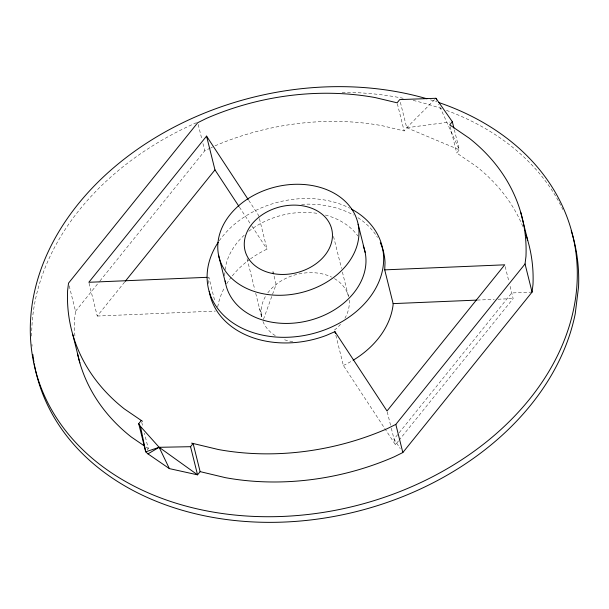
<?xml version="1.0" encoding="UTF-8"?>
<svg xmlns="http://www.w3.org/2000/svg" width="609" height="609" viewBox="0 0 609 609"><rect width="100%" height="100%" fill="white"/><g stroke="black" fill="none" stroke-linecap="round" stroke-linejoin="round"><path stroke-width="0.46" stroke-dasharray="3.04 2.28" d="M208.575 283.566L208.857 277.24L215 301.881M69.205 285.857L75.539 311.275L74.61 318.819A232.212 176.572 -14 0 0 75.044 337.493M263.453 319.367L276.136 284.411L273.456 273.669M75.539 311.275L99.358 281.701M99.952 280.962L204.753 150.826L210.212 148.124M89.059 283.193L97.25 316.048L124.601 282.089M147.264 449.899L148.292 448.612L144.447 433.182M215.038 145.84A232.212 176.572 -14 0 1 382.102 125.69L404.132 130.943L406.713 127.745L434.628 99.617M522.827 226.472A232.212 176.572 -14 0 0 476.253 166.326L456.742 153.011L459.323 149.806L454.344 129.839M335.848 335.315L343.354 365.43L395.431 444.745L398.4 441.061M399.002 440.322L513.151 298.577L509.939 285.69M210.988 147.736L212.549 146.967M248.738 200.361L258.627 215.434L267.046 249.203L265.349 249.941A89.394 67.972 -14 0 0 250.565 258.795M343.354 365.43L345.052 364.684A89.394 67.972 -14 0 0 352.291 360.749M400.379 102.327L406.713 127.745L449.511 122.044M532.06 292.099L511.75 292.952L394.031 439.119L400.25 448.597M97.25 316.048L215.38 311.085M477.243 300.085L494.249 299.369M498.033 299.217L513.151 298.577M406.713 127.745L459.323 149.806L438.686 104.284M145.985 447.036L148.292 448.612M239.451 207.159L251.426 225.406M251.943 226.198L267.046 249.203M505.188 266.628L509.033 282.058M450.18 126.687L456.742 153.011M397.342 103.713L404.132 130.943M387.24 411.89L391.085 427.32M391.313 428.226L395.431 444.745M333.534 236.467L341.497 268.409M342.403 272.056L348.546 296.697M259.693 308.58L262.152 318.431M247.064 258.612L254.798 289.64M255.711 293.294L261.626 317.015A44.655 33.952 -14 0 1 265.966 295.601M198.191 124.51L202.043 139.941M202.949 143.564L204.753 150.826M141.73 422.296L142.864 426.833M301.653 204.327A89.394 67.972 -14 0 1 353.441 215.015M357.947 217.71A89.394 67.972 -14 0 1 377.458 237.411M224.774 275.793A71.497 54.368 -14 0 1 224.858 272.33M225.102 269.718A71.497 54.368 -14 0 1 244.559 234.861M248.837 231.245A71.497 54.368 -14 0 1 319.025 213.652M325.404 215.046A71.497 54.368 -14 0 1 357.879 235.957M219.263 240.776A89.394 67.972 -14 0 1 349.688 208.141M32.071 346.209A276.95 210.592 -14 0 1 31.957 344.374M31.698 336.077A276.95 210.592 -14 0 1 197.301 122.318M342.144 92.279A276.95 210.592 -14 0 1 403.181 98.277M413.191 100.432A276.95 210.592 -14 0 1 441.959 108.76M446.45 110.366A276.95 210.592 -14 0 1 562.807 209.504M430.517 99.846A276.95 210.592 -14 0 1 436.927 101.893M349.163 300.146A44.655 33.952 -14 0 1 344.93 318.202M340.53 324.308A44.655 33.952 -14 0 1 332.857 331.288M292.777 341.565A44.655 33.952 -14 0 1 282.645 339.144M275.26 335.597A44.655 33.952 -14 0 1 262.822 321.11M267.793 292.906A44.655 33.952 -14 0 1 331.593 277.095M334.455 278.618A44.655 33.952 -14 0 1 348.592 296.781M217.718 306.944A89.394 67.972 -14 0 1 224.729 287.174M226.655 283.863A89.394 67.972 -14 0 1 231.207 277.278M232.326 275.862A89.394 67.972 -14 0 1 249.842 259.32"/><path stroke-width="0.91" d="M353.075 360.284A89.394 67.972 -14 0 0 393.071 305.071L393.132 303.617L384.713 269.856L385.033 262.624A89.394 67.972 -14 0 0 381.63 245.922M141.28 420.476L138.7 423.681L145.718 451.817L159.155 447.303L190.541 446.694L193.122 443.497L200.133 471.632L225.497 477.684A232.212 176.572 -14 0 0 394.267 456.796L402.838 452.54L532.06 292.099L525.042 263.963L525.97 256.412A232.212 176.572 -14 0 0 469.234 138.19L449.724 124.868L452.304 121.671L435.96 98.277L399.694 99.602L397.121 102.807L375.083 97.554A232.212 176.572 -14 0 0 206.314 118.443L197.742 122.691L68.528 283.139L67.591 290.683A232.212 176.572 -14 0 0 124.327 408.905L142.468 421.283M532.06 292.099L532.989 284.548A232.212 176.572 -14 0 0 526.085 235.158M248.213 199.569L206.55 136.112L88.83 282.287L206.961 277.323M125.195 281.35L214.969 169.881L206.55 136.112M200.133 471.632L197.552 474.837L169.363 468.61L147.964 453.88L145.718 451.817L140.504 426.46L138.7 423.681M191.576 443.124L218.479 449.549A232.212 176.572 -14 0 0 387.255 428.66L395.827 424.404L525.042 263.963M147.964 453.88L159.155 447.303L197.552 474.837L190.541 446.694M384.713 269.856L504.732 264.816L387.012 410.984L334.935 331.661L326.447 335.361A89.394 67.972 -14 0 1 209.237 291.3M393.132 303.617L476.291 300.13M144.44 445.986L131.346 437.041A232.212 176.572 -14 0 1 77.579 353.966M140.504 426.46L159.155 447.303L169.363 468.61M214.969 169.881L238.926 206.367M435.96 98.277L436.737 99.99M520.725 212.313L527.744 240.448M452.304 121.671L453.888 128.019M358.138 224.241A71.497 54.368 -14 0 1 262.875 293.705A71.497 54.368 -14 0 1 244.087 201.396A71.497 54.368 -14 0 1 358.138 224.241L365.149 252.385M395.827 424.404L402.838 452.54M334.935 331.661L335.392 333.488M273.007 271.873L273.456 273.669M218.593 255.323L225.612 283.459M72.836 334.783L79.855 362.918M380.298 242.763A89.394 67.972 -14 0 1 381.318 245.123M363.238 245.823A71.497 54.368 -14 0 1 308.953 320.562A71.497 54.368 -14 0 1 225.178 280.932M351.264 208.963A89.394 67.972 -14 0 1 366.9 301.013A89.394 67.972 -14 0 1 247.932 330.778A89.394 67.972 -14 0 1 218.258 242.245M438.746 102.51A276.95 210.592 -14 0 1 446.191 469.295A276.95 210.592 -14 0 1 30.511 338.018A276.95 210.592 -14 0 1 426.924 98.772M571.196 230.666A276.95 210.592 -14 0 1 578.55 286.877L575.216 313.863A276.95 210.592 -14 0 1 301.957 520.87A276.95 210.592 -14 0 1 34.226 363.779M33.906 361.913A276.95 210.592 -14 0 1 32.833 354.423M272.444 273.464A44.655 33.952 -14 0 0 331.935 230.08A44.655 33.952 -14 0 0 260.713 215.807A44.655 33.952 -14 0 0 272.444 273.464"/></g></svg>
